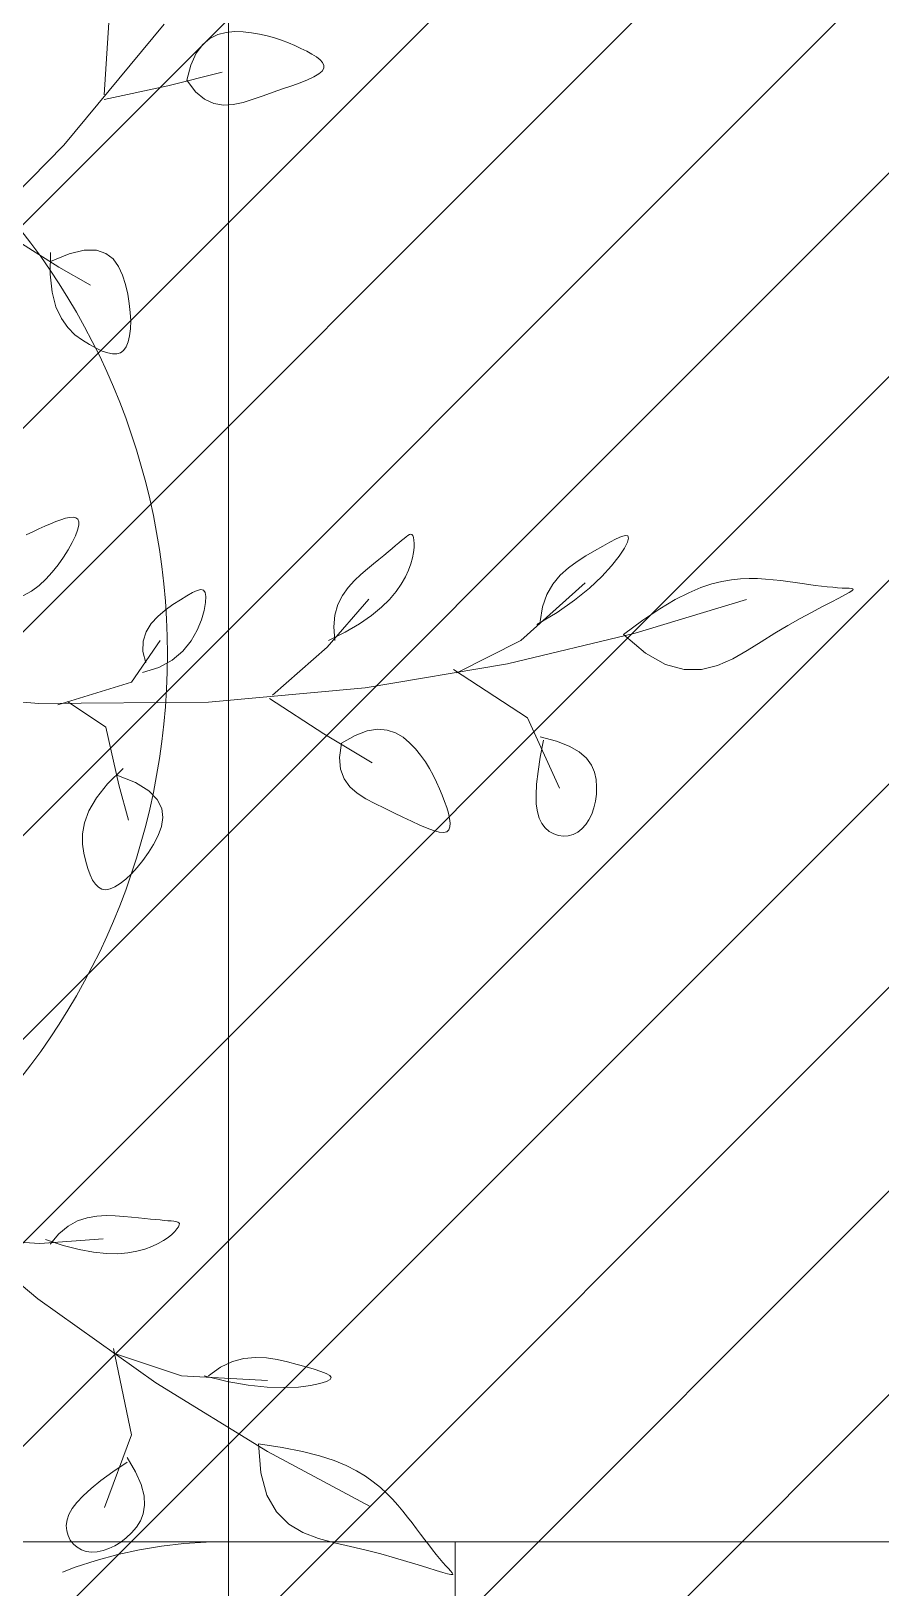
# Model space of a CAD drawing. Header units: centimetres. Extents: x -26724 to 60145, y -23645 to 6771.
# Drawn here: x -14882.3 to -14844.8, y 1641.9 to 1710.5 of the extents above; entities that cross this region are included whole.
import ezdxf

# ---------------------------------------------------------------- set-up
doc = ezdxf.new("R2010")
doc.units = ezdxf.units.CM
for name, pattern in [('AUSGEZOGEN', [0]), ('DALEKOVOD_VN', [5, 2.5, -2.5]), ('PUNKT2_S9', [0.35, 0.15, -0.1, 0, -0.1])]:
    doc.linetypes.add(name, pattern=pattern)
doc.layers.add('3.IZGLED 2', color=7, linetype='Continuous', lineweight=9, true_color=0x4a4a4a)
doc.layers.add('4.KOTE', color=88, linetype='Continuous', lineweight=15)
doc.layers.add('Moebel', color=252, linetype='PUNKT2_S9', lineweight=13)

# ---------------------------------------------------------------- blocks, each defined once
blk = doc.blocks.new('ggggt')
at = {"layer": 'Moebel', "color": 91, "linetype": 'AUSGEZOGEN', "lineweight": 18, "transparency": 33554687}
for p, q in [((1593.455, 2012.56, 13.5), (1597.891, 2017.891, 13.5)), ((1595.243, 2014.777, 13.5), (1595.443, 2017.975, 13.5)), ((1599.3, 2016.613, 13.5), (1599.585, 2016.998, 13.5)), ((1599.585, 2016.998, 13.5), (1599.906, 2017.268, 13.5)), ((1599.906, 2017.268, 13.5), (1600.254, 2017.441, 13.5)), ((1600.254, 2017.441, 13.5), (1600.62, 2017.535, 13.5)), ((1600.62, 2017.535, 13.5), (1600.995, 2017.569, 13.5)), ((1600.995, 2017.569, 13.5), (1601.368, 2017.559, 13.5)), ((1601.368, 2017.559, 13.5), (1601.731, 2017.522, 13.5)), ((1601.731, 2017.522, 13.5), (1602.084, 2017.463, 13.5)), ((1602.084, 2017.463, 13.5), (1602.424, 2017.386, 13.5)), ((1602.424, 2017.386, 13.5), (1602.751, 2017.293, 13.5)), ((1602.751, 2017.293, 13.5), (1603.065, 2017.187, 13.5)), ((1603.065, 2017.187, 13.5), (1603.365, 2017.072, 13.5)), ((1603.365, 2017.072, 13.5), (1603.65, 2016.951, 13.5)), ((1603.65, 2016.951, 13.5), (1603.921, 2016.826, 13.5)), ((1599.063, 2016.095, 13.5), (1599.3, 2016.613, 13.5)), ((1603.921, 2016.826, 13.5), (1604.175, 2016.701, 13.5)), ((1604.175, 2016.701, 13.5), (1604.405, 2016.576, 13.5)), ((1604.405, 2016.576, 13.5), (1604.604, 2016.451, 13.5)), ((1604.604, 2016.451, 13.5), (1604.764, 2016.327, 13.5)), ((1604.764, 2016.327, 13.5), (1604.877, 2016.202, 13.5)), ((1598.046, 2015.177, 13.5), (1600.449, 2015.776, 13.5)), ((1598.881, 2015.427, 13.5), (1599.063, 2016.095, 13.5)), ((1604.705, 2015.702, 13.5), (1604.486, 2015.576, 13.5)), ((1604.855, 2015.827, 13.5), (1604.705, 2015.702, 13.5)), ((1604.93, 2015.952, 13.5), (1604.855, 2015.827, 13.5)), ((1604.877, 2016.202, 13.5), (1604.935, 2016.077, 13.5)), ((1604.935, 2016.077, 13.5), (1604.93, 2015.952, 13.5)), ((1595.243, 2014.577, 13.5), (1598.046, 2015.177, 13.5)), ((1599.266, 2014.921, 13.5), (1598.881, 2015.427, 13.5)), ((1598.881, 2015.427, 13.5), (1598.881, 2015.427, 13.5)), ((1599.666, 2014.587, 13.5), (1599.266, 2014.921, 13.5)), ((1602.687, 2014.896, 13.5), (1602.252, 2014.744, 13.5)), ((1603.11, 2015.042, 13.5), (1602.687, 2014.896, 13.5)), ((1603.51, 2015.182, 13.5), (1603.11, 2015.042, 13.5)), ((1603.879, 2015.317, 13.5), (1603.51, 2015.182, 13.5)), ((1604.208, 2015.448, 13.5), (1603.879, 2015.317, 13.5)), ((1604.486, 2015.576, 13.5), (1604.208, 2015.448, 13.5)), ((1600.08, 2014.398, 13.5), (1599.666, 2014.587, 13.5)), ((1600.504, 2014.33, 13.5), (1600.08, 2014.398, 13.5)), ((1600.936, 2014.355, 13.5), (1600.504, 2014.33, 13.5)), ((1601.374, 2014.45, 13.5), (1600.936, 2014.355, 13.5)), ((1601.813, 2014.588, 13.5), (1601.374, 2014.45, 13.5)), ((1602.252, 2014.744, 13.5), (1601.813, 2014.588, 13.5)), ((1588.216, 2007.229, 13.5), (1593.455, 2012.56, 13.5)), ((1591.038, 2008.58, 13.5), (1593.24, 2007.18, 13.5)), ((1592.874, 2007.831, 13.5), (1592.857, 2006.872, 13.5)), ((1593.694, 2007.777, 13.5), (1592.874, 2007.431, 13.5)), ((1594.362, 2007.935, 13.5), (1593.694, 2007.777, 13.5)), ((1594.896, 2007.931, 13.5), (1594.362, 2007.935, 13.5)), ((1595.315, 2007.791, 13.5), (1594.896, 2007.931, 13.5)), ((1595.634, 2007.543, 13.5), (1595.315, 2007.791, 13.5)), ((1595.873, 2007.213, 13.5), (1595.634, 2007.543, 13.5)), ((1592.857, 2006.872, 13.5), (1592.943, 2006.08, 13.5)), ((1593.24, 2007.18, 13.5), (1594.642, 2006.381, 13.5)), ((1596.048, 2006.828, 13.5), (1595.873, 2007.213, 13.5)), ((1596.178, 2006.415, 13.5), (1596.048, 2006.828, 13.5)), ((1592.943, 2006.08, 13.5), (1593.114, 2005.438, 13.5)), ((1596.277, 2005.997, 13.5), (1596.178, 2006.415, 13.5)), ((1596.348, 2005.585, 13.5), (1596.277, 2005.997, 13.5)), ((1593.114, 2005.438, 13.5), (1593.352, 2004.924, 13.5)), ((1596.391, 2005.186, 13.5), (1596.348, 2005.585, 13.5)), ((1593.352, 2004.924, 13.5), (1593.637, 2004.519, 13.5)), ((1596.408, 2004.809, 13.5), (1596.391, 2005.186, 13.5)), ((1596.397, 2004.461, 13.5), (1596.408, 2004.809, 13.5)), ((1593.637, 2004.519, 13.5), (1593.951, 2004.204, 13.5)), ((1593.951, 2004.204, 13.5), (1594.276, 2003.96, 13.5)), ((1594.276, 2003.96, 13.5), (1594.593, 2003.766, 13.5)), ((1596.299, 2003.882, 13.5), (1596.361, 2004.149, 13.5)), ((1596.361, 2004.149, 13.5), (1596.397, 2004.461, 13.5)), ((1594.593, 2003.766, 13.5), (1594.886, 2003.607, 13.5)), ((1594.886, 2003.607, 13.5), (1595.153, 2003.483, 13.5)), ((1595.153, 2003.483, 13.5), (1595.394, 2003.397, 13.5)), ((1595.394, 2003.397, 13.5), (1595.609, 2003.354, 13.5)), ((1595.609, 2003.354, 13.5), (1595.798, 2003.355, 13.5)), ((1595.798, 2003.355, 13.5), (1595.961, 2003.405, 13.5)), ((1595.961, 2003.405, 13.5), (1596.099, 2003.508, 13.5)), ((1596.099, 2003.508, 13.5), (1596.211, 2003.666, 13.5)), ((1596.211, 2003.666, 13.5), (1596.299, 2003.882, 13.5)), ((1592.357, 1995.643, 13.5), (1592.618, 1995.761, 13.5)), ((1592.618, 1995.761, 13.5), (1592.867, 1995.868, 13.5)), ((1592.867, 1995.868, 13.5), (1593.103, 1995.963, 13.5)), ((1593.103, 1995.963, 13.5), (1593.325, 1996.044, 13.5)), ((1593.325, 1996.044, 13.5), (1593.53, 1996.106, 13.5)), ((1593.53, 1996.106, 13.5), (1593.712, 1996.144, 13.5)), ((1593.712, 1996.144, 13.5), (1593.866, 1996.154, 13.5)), ((1593.866, 1996.154, 13.5), (1593.989, 1996.129, 13.5)), ((1593.989, 1996.129, 13.5), (1594.075, 1996.065, 13.5)), ((1594.117, 1995.797, 13.5), (1594.066, 1995.586, 13.5)), ((1594.075, 1996.065, 13.5), (1594.119, 1995.956, 13.5)), ((1594.119, 1995.956, 13.5), (1594.117, 1995.797, 13.5)), ((1591.803, 1995.376, 13.5), (1592.085, 1995.514, 13.5)), ((1592.085, 1995.514, 13.5), (1592.357, 1995.643, 13.5)), ((1593.83, 1995.038, 13.5), (1593.654, 1994.723, 13.5)), ((1593.969, 1995.329, 13.5), (1593.83, 1995.038, 13.5)), ((1594.066, 1995.586, 13.5), (1593.969, 1995.329, 13.5)), ((1608.097, 1994.906, 13.5), (1608.237, 1995.022, 13.5)), ((1608.237, 1995.022, 13.5), (1608.36, 1995.125, 13.5)), ((1608.36, 1995.125, 13.5), (1608.467, 1995.216, 13.5)), ((1608.467, 1995.216, 13.5), (1608.56, 1995.292, 13.5)), ((1608.56, 1995.292, 13.5), (1608.64, 1995.352, 13.5)), ((1608.64, 1995.352, 13.5), (1608.707, 1995.39, 13.5)), ((1608.707, 1995.39, 13.5), (1608.764, 1995.403, 13.5)), ((1608.764, 1995.403, 13.5), (1608.81, 1995.389, 13.5)), ((1608.81, 1995.389, 13.5), (1608.848, 1995.345, 13.5)), ((1608.848, 1995.345, 13.5), (1608.878, 1995.266, 13.5)), ((1608.878, 1995.266, 13.5), (1608.901, 1995.15, 13.5)), ((1608.901, 1995.15, 13.5), (1608.913, 1995, 13.5)), ((1608.913, 1995, 13.5), (1608.91, 1994.817, 13.5)), ((1617.229, 1994.873, 13.5), (1617.551, 1995.053, 13.5)), ((1617.551, 1995.053, 13.5), (1617.831, 1995.199, 13.5)), ((1617.831, 1995.199, 13.5), (1618.061, 1995.301, 13.5)), ((1618.061, 1995.301, 13.5), (1618.233, 1995.348, 13.5)), ((1618.322, 1995.057, 13.5), (1618.184, 1994.786, 13.5)), ((1618.233, 1995.348, 13.5), (1618.339, 1995.33, 13.5)), ((1618.371, 1995.236, 13.5), (1618.322, 1995.057, 13.5)), ((1618.339, 1995.33, 13.5), (1618.371, 1995.236, 13.5)), ((1593.445, 1994.394, 13.5), (1593.208, 1994.062, 13.5)), ((1593.654, 1994.723, 13.5), (1593.445, 1994.394, 13.5)), ((1607.352, 1994.293, 13.5), (1607.569, 1994.472, 13.5)), ((1607.569, 1994.472, 13.5), (1607.765, 1994.633, 13.5)), ((1607.765, 1994.633, 13.5), (1607.94, 1994.777, 13.5)), ((1607.94, 1994.777, 13.5), (1608.097, 1994.906, 13.5)), ((1608.842, 1994.367, 13.5), (1608.77, 1994.105, 13.5)), ((1608.888, 1994.605, 13.5), (1608.842, 1994.367, 13.5)), ((1608.91, 1994.817, 13.5), (1608.888, 1994.605, 13.5)), ((1616.099, 1994.204, 13.5), (1616.49, 1994.449, 13.5)), ((1616.49, 1994.449, 13.5), (1616.872, 1994.669, 13.5)), ((1616.872, 1994.669, 13.5), (1617.229, 1994.873, 13.5)), ((1617.952, 1994.434, 13.5), (1617.621, 1994.014, 13.5)), ((1618.184, 1994.786, 13.5), (1617.952, 1994.434, 13.5)), ((1592.948, 1993.737, 13.5), (1592.669, 1993.429, 13.5)), ((1593.208, 1994.062, 13.5), (1592.948, 1993.737, 13.5)), ((1606.279, 1993.363, 13.5), (1606.568, 1993.634, 13.5)), ((1606.568, 1993.634, 13.5), (1606.852, 1993.876, 13.5)), ((1606.852, 1993.876, 13.5), (1607.113, 1994.095, 13.5)), ((1607.113, 1994.095, 13.5), (1607.352, 1994.293, 13.5)), ((1608.666, 1993.822, 13.5), (1608.526, 1993.521, 13.5)), ((1608.77, 1994.105, 13.5), (1608.666, 1993.822, 13.5)), ((1615.352, 1993.592, 13.5), (1615.714, 1993.922, 13.5)), ((1615.714, 1993.922, 13.5), (1616.099, 1994.204, 13.5)), ((1617.621, 1994.014, 13.5), (1617.187, 1993.542, 13.5)), ((1592.371, 1993.147, 13.5), (1592.039, 1992.9, 13.5)), ((1592.669, 1993.429, 13.5), (1592.371, 1993.147, 13.5)), ((1599.134, 1992.832, 13.5), (1599.338, 1992.923, 13.5)), ((1599.338, 1992.923, 13.5), (1599.499, 1992.96, 13.5)), ((1599.499, 1992.96, 13.5), (1599.616, 1992.934, 13.5)), ((1599.616, 1992.934, 13.5), (1599.691, 1992.836, 13.5)), ((1605.753, 1992.704, 13.5), (1606.001, 1993.055, 13.5)), ((1606.001, 1993.055, 13.5), (1606.279, 1993.363, 13.5)), ((1608.346, 1993.204, 13.5), (1608.115, 1992.874, 13.5)), ((1608.526, 1993.521, 13.5), (1608.346, 1993.204, 13.5)), ((1613.621, 1990.711, 13.5), (1616.449, 1993.255, 13.5)), ((1614.765, 1992.741, 13.5), (1615.03, 1993.202, 13.5)), ((1615.03, 1993.202, 13.5), (1615.352, 1993.592, 13.5)), ((1616.645, 1993.031, 13.5), (1615.991, 1992.498, 13.5)), ((1617.187, 1993.542, 13.5), (1616.645, 1993.031, 13.5)), ((1621.024, 1992.827, 13.5), (1621.56, 1993.054, 13.5)), ((1621.56, 1993.054, 13.5), (1622.046, 1993.215, 13.5)), ((1622.046, 1993.215, 13.5), (1622.492, 1993.323, 13.5)), ((1622.492, 1993.323, 13.5), (1622.909, 1993.391, 13.5)), ((1622.909, 1993.391, 13.5), (1623.307, 1993.431, 13.5)), ((1623.307, 1993.431, 13.5), (1623.689, 1993.448, 13.5)), ((1623.689, 1993.448, 13.5), (1624.056, 1993.446, 13.5)), ((1624.056, 1993.446, 13.5), (1624.41, 1993.428, 13.5)), ((1624.41, 1993.428, 13.5), (1624.751, 1993.398, 13.5)), ((1624.751, 1993.398, 13.5), (1625.081, 1993.359, 13.5)), ((1625.081, 1993.359, 13.5), (1625.402, 1993.316, 13.5)), ((1625.402, 1993.316, 13.5), (1625.715, 1993.271, 13.5)), ((1625.715, 1993.271, 13.5), (1626.021, 1993.227, 13.5)), ((1626.021, 1993.227, 13.5), (1626.318, 1993.187, 13.5)), ((1626.318, 1993.187, 13.5), (1626.604, 1993.15, 13.5)), ((1626.604, 1993.15, 13.5), (1626.877, 1993.116, 13.5)), ((1626.877, 1993.116, 13.5), (1627.134, 1993.087, 13.5)), ((1627.134, 1993.087, 13.5), (1627.374, 1993.064, 13.5)), ((1627.374, 1993.064, 13.5), (1627.593, 1993.045, 13.5)), ((1627.593, 1993.045, 13.5), (1627.791, 1993.033, 13.5)), ((1627.791, 1993.033, 13.5), (1627.963, 1993.026, 13.5)), ((1627.963, 1993.026, 13.5), (1628.104, 1993.021, 13.5)), ((1628.104, 1993.021, 13.5), (1628.207, 1993.012, 13.5)), ((1628.207, 1993.012, 13.5), (1628.265, 1992.994, 13.5)), ((1628.271, 1992.962, 13.5), (1628.218, 1992.91, 13.5)), ((1628.265, 1992.994, 13.5), (1628.271, 1992.962, 13.5)), ((1592.039, 1992.9, 13.5), (1591.65, 1992.691, 13.5)), ((1597.933, 1992.062, 13.5), (1598.274, 1992.306, 13.5)), ((1598.274, 1992.306, 13.5), (1598.6, 1992.516, 13.5)), ((1598.6, 1992.516, 13.5), (1598.888, 1992.693, 13.5)), ((1598.888, 1992.693, 13.5), (1599.134, 1992.832, 13.5)), ((1599.708, 1992.397, 13.5), (1599.649, 1992.045, 13.5)), ((1599.691, 1992.836, 13.5), (1599.721, 1992.66, 13.5)), ((1599.721, 1992.66, 13.5), (1599.708, 1992.397, 13.5)), ((1605.073, 1990.424, 13.5), (1606.911, 1992.544, 13.5)), ((1605.418, 1991.842, 13.5), (1605.553, 1992.302, 13.5)), ((1605.553, 1992.302, 13.5), (1605.753, 1992.704, 13.5)), ((1607.826, 1992.532, 13.5), (1607.466, 1992.181, 13.5)), ((1608.115, 1992.874, 13.5), (1607.826, 1992.532, 13.5)), ((1614.572, 1992.197, 13.5), (1614.765, 1992.741, 13.5)), ((1615.991, 1992.498, 13.5), (1615.221, 1991.955, 13.5)), ((1618.661, 1991.039, 13.5), (1623.577, 1992.526, 13.5)), ((1619.754, 1992.12, 13.5), (1620.425, 1992.52, 13.5)), ((1620.425, 1992.52, 13.5), (1621.024, 1992.827, 13.5)), ((1627.301, 1992.409, 13.5), (1626.898, 1992.2, 13.5)), ((1627.641, 1992.585, 13.5), (1627.301, 1992.409, 13.5)), ((1627.909, 1992.726, 13.5), (1627.641, 1992.585, 13.5)), ((1628.1, 1992.833, 13.5), (1627.909, 1992.726, 13.5)), ((1628.218, 1992.91, 13.5), (1628.1, 1992.833, 13.5)), ((1597.313, 1991.462, 13.5), (1597.604, 1991.781, 13.5)), ((1597.604, 1991.781, 13.5), (1597.933, 1992.062, 13.5)), ((1599.533, 1991.626, 13.5), (1599.347, 1991.169, 13.5)), ((1599.649, 1992.045, 13.5), (1599.533, 1991.626, 13.5)), ((1605.366, 1991.316, 13.5), (1605.418, 1991.842, 13.5)), ((1607.027, 1991.822, 13.5), (1606.498, 1991.457, 13.5)), ((1607.466, 1992.181, 13.5), (1607.027, 1991.822, 13.5)), ((1615.221, 1991.955, 13.5), (1614.328, 1991.418, 13.5)), ((1614.47, 1991.559, 13.5), (1614.572, 1992.197, 13.5)), ((1618.148, 1990.99, 13.5), (1618.999, 1991.615, 13.5)), ((1618.999, 1991.615, 13.5), (1619.754, 1992.12, 13.5)), ((1625.935, 1991.681, 13.5), (1625.392, 1991.374, 13.5)), ((1626.44, 1991.957, 13.5), (1625.935, 1991.681, 13.5)), ((1626.898, 1992.2, 13.5), (1626.44, 1991.957, 13.5)), ((1596.954, 1990.693, 13.5), (1597.087, 1991.1, 13.5)), ((1597.087, 1991.1, 13.5), (1597.313, 1991.462, 13.5)), ((1599.347, 1991.169, 13.5), (1599.079, 1990.703, 13.5)), ((1605.87, 1991.088, 13.5), (1605.133, 1990.718, 13.5)), ((1605.416, 1990.718, 13.5), (1605.366, 1991.316, 13.5)), ((1606.498, 1991.457, 13.5), (1605.87, 1991.088, 13.5)), ((1613.035, 1989.694, 13.5), (1618.661, 1991.039, 13.5)), ((1619.116, 1990.162, 13.5), (1618.148, 1990.99, 13.5)), ((1618.148, 1990.99, 13.5), (1618.148, 1990.99, 13.5)), ((1624.817, 1991.035, 13.5), (1624.22, 1990.666, 13.5)), ((1625.392, 1991.374, 13.5), (1624.817, 1991.035, 13.5)), ((1596.445, 1988.875, 13.5), (1597.716, 1990.713, 13.5)), ((1596.939, 1990.239, 13.5), (1596.954, 1990.693, 13.5)), ((1597.07, 1989.735, 13.5), (1596.939, 1990.239, 13.5)), ((1598.716, 1990.255, 13.5), (1598.245, 1989.855, 13.5)), ((1599.079, 1990.703, 13.5), (1598.716, 1990.255, 13.5)), ((1602.67, 1988.304, 13.5), (1605.073, 1990.424, 13.5)), ((1610.793, 1989.298, 13.5), (1613.621, 1990.711, 13.5)), ((1623.606, 1990.276, 13.5), (1622.969, 1989.906, 13.5)), ((1624.22, 1990.666, 13.5), (1623.606, 1990.276, 13.5)), ((1597.653, 1989.53, 13.5), (1596.929, 1989.31, 13.5)), ((1598.245, 1989.855, 13.5), (1597.653, 1989.53, 13.5)), ((1606.745, 1988.633, 13.5), (1613.035, 1989.694, 13.5)), ((1620.005, 1989.66, 13.5), (1619.116, 1990.162, 13.5)), ((1620.826, 1989.435, 13.5), (1620.005, 1989.66, 13.5)), ((1622.299, 1989.609, 13.5), (1621.588, 1989.435, 13.5)), ((1622.969, 1989.906, 13.5), (1622.299, 1989.609, 13.5)), ((1593.192, 1987.887, 13.5), (1596.445, 1988.875, 13.5)), ((1610.652, 1989.44, 13.5), (1613.907, 1987.315, 13.5)), ((1621.588, 1989.435, 13.5), (1620.826, 1989.435, 13.5)), ((1584.368, 1988.582, 13.5), (1592.364, 1987.935, 13.5)), ((1599.839, 1988, 13.5), (1606.745, 1988.633, 13.5)), ((1602.529, 1988.162, 13.5), (1604.935, 1986.604, 13.5)), ((1592.364, 1987.935, 13.5), (1599.839, 1988, 13.5)), ((1593.616, 1988.028, 13.5), (1595.315, 1986.895, 13.5)), ((1595.315, 1986.895, 13.5), (1595.883, 1984.348, 13.5)), ((1606.838, 1986.733, 13.5), (1607.311, 1986.804, 13.5)), ((1607.311, 1986.804, 13.5), (1607.729, 1986.768, 13.5)), ((1607.729, 1986.768, 13.5), (1608.097, 1986.644, 13.5)), ((1613.907, 1987.315, 13.5), (1615.325, 1984.201, 13.5)), ((1604.935, 1986.604, 13.5), (1607.058, 1985.329, 13.5)), ((1605.617, 1985.561, 13.5), (1605.703, 1986.19, 13.5)), ((1605.703, 1986.19, 13.5), (1606.304, 1986.535, 13.5)), ((1605.703, 1986.19, 13.5), (1605.703, 1986.19, 13.5)), ((1606.304, 1986.535, 13.5), (1606.838, 1986.733, 13.5)), ((1608.097, 1986.644, 13.5), (1608.423, 1986.452, 13.5)), ((1608.423, 1986.452, 13.5), (1608.712, 1986.211, 13.5)), ((1608.712, 1986.211, 13.5), (1608.969, 1985.94, 13.5)), ((1614.474, 1986.466, 13.5), (1615.19, 1986.284, 13.5)), ((1614.477, 1985.58, 13.5), (1614.616, 1986.324, 13.5)), ((1615.19, 1986.284, 13.5), (1615.757, 1986.062, 13.5)), ((1615.757, 1986.062, 13.5), (1616.191, 1985.807, 13.5)), ((1605.664, 1985.041, 13.5), (1605.617, 1985.561, 13.5)), ((1608.969, 1985.94, 13.5), (1609.2, 1985.657, 13.5)), ((1609.2, 1985.657, 13.5), (1609.407, 1985.366, 13.5)), ((1614.377, 1984.934, 13.5), (1614.477, 1985.58, 13.5)), ((1616.191, 1985.807, 13.5), (1616.51, 1985.525, 13.5)), ((1616.51, 1985.525, 13.5), (1616.73, 1985.223, 13.5)), ((1596.083, 1985.067, 13.5), (1595.393, 1984.401, 13.5)), ((1596.625, 1984.45, 13.5), (1595.801, 1984.784, 13.5)), ((1605.823, 1984.615, 13.5), (1605.664, 1985.041, 13.5)), ((1609.407, 1985.366, 13.5), (1609.593, 1985.071, 13.5)), ((1609.593, 1985.071, 13.5), (1609.758, 1984.774, 13.5)), ((1609.758, 1984.774, 13.5), (1609.905, 1984.477, 13.5)), ((1614.315, 1984.377, 13.5), (1614.377, 1984.934, 13.5)), ((1616.73, 1985.223, 13.5), (1616.868, 1984.907, 13.5)), ((1616.868, 1984.907, 13.5), (1616.94, 1984.583, 13.5)), ((1595.393, 1984.401, 13.5), (1594.895, 1983.78, 13.5)), ((1595.883, 1984.348, 13.5), (1596.308, 1982.791, 13.5)), ((1597.209, 1984.089, 13.5), (1596.625, 1984.45, 13.5)), ((1597.584, 1983.708, 13.5), (1597.209, 1984.089, 13.5)), ((1606.074, 1984.267, 13.5), (1605.823, 1984.615, 13.5)), ((1606.398, 1983.98, 13.5), (1606.074, 1984.267, 13.5)), ((1609.905, 1984.477, 13.5), (1610.036, 1984.183, 13.5)), ((1610.036, 1984.183, 13.5), (1610.152, 1983.896, 13.5)), ((1614.29, 1983.902, 13.5), (1614.315, 1984.377, 13.5)), ((1616.94, 1984.583, 13.5), (1616.963, 1984.259, 13.5)), ((1616.963, 1984.259, 13.5), (1616.952, 1983.94, 13.5)), ((1594.895, 1983.78, 13.5), (1594.561, 1983.205, 13.5)), ((1597.781, 1983.313, 13.5), (1597.584, 1983.708, 13.5)), ((1597.832, 1982.912, 13.5), (1597.781, 1983.313, 13.5)), ((1606.774, 1983.737, 13.5), (1606.398, 1983.98, 13.5)), ((1607.183, 1983.524, 13.5), (1606.774, 1983.737, 13.5)), ((1607.603, 1983.324, 13.5), (1607.183, 1983.524, 13.5)), ((1608.019, 1983.124, 13.5), (1607.603, 1983.324, 13.5)), ((1610.152, 1983.896, 13.5), (1610.256, 1983.616, 13.5)), ((1610.256, 1983.616, 13.5), (1610.347, 1983.349, 13.5)), ((1610.347, 1983.349, 13.5), (1610.421, 1983.097, 13.5)), ((1614.302, 1983.499, 13.5), (1614.29, 1983.902, 13.5)), ((1614.35, 1983.161, 13.5), (1614.302, 1983.499, 13.5)), ((1616.841, 1983.338, 13.5), (1616.745, 1983.064, 13.5)), ((1616.911, 1983.631, 13.5), (1616.841, 1983.338, 13.5)), ((1616.952, 1983.94, 13.5), (1616.911, 1983.631, 13.5)), ((1594.366, 1982.674, 13.5), (1594.281, 1982.186, 13.5)), ((1594.561, 1983.205, 13.5), (1594.366, 1982.674, 13.5)), ((1597.767, 1982.509, 13.5), (1597.832, 1982.912, 13.5)), ((1608.42, 1982.928, 13.5), (1608.019, 1983.124, 13.5)), ((1608.802, 1982.744, 13.5), (1608.42, 1982.928, 13.5)), ((1609.159, 1982.578, 13.5), (1608.802, 1982.744, 13.5)), ((1610.421, 1983.097, 13.5), (1610.474, 1982.868, 13.5)), ((1610.474, 1982.868, 13.5), (1610.498, 1982.667, 13.5)), ((1610.498, 1982.667, 13.5), (1610.49, 1982.499, 13.5)), ((1614.432, 1982.879, 13.5), (1614.35, 1983.161, 13.5)), ((1614.548, 1982.646, 13.5), (1614.432, 1982.879, 13.5)), ((1614.696, 1982.454, 13.5), (1614.548, 1982.646, 13.5)), ((1616.624, 1982.815, 13.5), (1616.479, 1982.597, 13.5)), ((1616.745, 1983.064, 13.5), (1616.624, 1982.815, 13.5)), ((1594.281, 1982.186, 13.5), (1594.281, 1981.741, 13.5)), ((1597.418, 1981.729, 13.5), (1597.619, 1982.113, 13.5)), ((1597.619, 1982.113, 13.5), (1597.767, 1982.509, 13.5)), ((1609.484, 1982.439, 13.5), (1609.159, 1982.578, 13.5)), ((1609.771, 1982.332, 13.5), (1609.484, 1982.439, 13.5)), ((1610.015, 1982.267, 13.5), (1609.771, 1982.332, 13.5)), ((1610.21, 1982.249, 13.5), (1610.015, 1982.267, 13.5)), ((1610.351, 1982.284, 13.5), (1610.21, 1982.249, 13.5)), ((1610.443, 1982.369, 13.5), (1610.351, 1982.284, 13.5)), ((1610.49, 1982.499, 13.5), (1610.443, 1982.369, 13.5)), ((1614.871, 1982.302, 13.5), (1614.696, 1982.454, 13.5)), ((1615.067, 1982.19, 13.5), (1614.871, 1982.302, 13.5)), ((1615.276, 1982.121, 13.5), (1615.067, 1982.19, 13.5)), ((1615.494, 1982.093, 13.5), (1615.276, 1982.121, 13.5)), ((1615.712, 1982.108, 13.5), (1615.494, 1982.093, 13.5)), ((1615.926, 1982.166, 13.5), (1615.712, 1982.108, 13.5)), ((1616.128, 1982.267, 13.5), (1615.926, 1982.166, 13.5)), ((1616.313, 1982.412, 13.5), (1616.128, 1982.267, 13.5)), ((1616.479, 1982.597, 13.5), (1616.313, 1982.412, 13.5)), ((1594.281, 1981.741, 13.5), (1594.338, 1981.338, 13.5)), ((1594.338, 1981.338, 13.5), (1594.425, 1980.977, 13.5)), ((1596.951, 1981.022, 13.5), (1597.193, 1981.364, 13.5)), ((1597.193, 1981.364, 13.5), (1597.418, 1981.729, 13.5)), ((1594.425, 1980.977, 13.5), (1594.52, 1980.658, 13.5)), ((1594.52, 1980.658, 13.5), (1594.621, 1980.381, 13.5)), ((1596.445, 1980.432, 13.5), (1596.7, 1980.71, 13.5)), ((1596.7, 1980.71, 13.5), (1596.951, 1981.022, 13.5)), ((1594.621, 1980.381, 13.5), (1594.731, 1980.15, 13.5)), ((1594.731, 1980.15, 13.5), (1594.851, 1979.967, 13.5)), ((1594.851, 1979.967, 13.5), (1594.986, 1979.835, 13.5)), ((1595.713, 1979.853, 13.5), (1595.946, 1979.998, 13.5)), ((1595.946, 1979.998, 13.5), (1596.192, 1980.193, 13.5)), ((1596.192, 1980.193, 13.5), (1596.445, 1980.432, 13.5)), ((1594.986, 1979.835, 13.5), (1595.137, 1979.755, 13.5)), ((1595.137, 1979.755, 13.5), (1595.307, 1979.73, 13.5)), ((1595.307, 1979.73, 13.5), (1595.498, 1979.762, 13.5)), ((1595.498, 1979.762, 13.5), (1595.713, 1979.853, 13.5)), ((1586.986, 1966.12, 13.5), (1592.317, 1961.684, 13.5)), ((1593.239, 1964.556, 13.5), (1593.647, 1964.891, 13.5)), ((1593.647, 1964.891, 13.5), (1594.068, 1965.121, 13.5)), ((1594.068, 1965.121, 13.5), (1594.494, 1965.264, 13.5)), ((1594.494, 1965.264, 13.5), (1594.918, 1965.337, 13.5)), ((1594.918, 1965.337, 13.5), (1595.332, 1965.358, 13.5)), ((1595.332, 1965.358, 13.5), (1595.729, 1965.345, 13.5)), ((1595.729, 1965.345, 13.5), (1596.1, 1965.316, 13.5)), ((1596.1, 1965.316, 13.5), (1596.44, 1965.286, 13.5)), ((1596.44, 1965.286, 13.5), (1596.749, 1965.257, 13.5)), ((1596.749, 1965.257, 13.5), (1597.028, 1965.23, 13.5)), ((1597.028, 1965.23, 13.5), (1597.28, 1965.205, 13.5)), ((1597.28, 1965.205, 13.5), (1597.507, 1965.183, 13.5)), ((1597.507, 1965.183, 13.5), (1597.709, 1965.163, 13.5)), ((1597.709, 1965.163, 13.5), (1597.889, 1965.146, 13.5)), ((1597.889, 1965.146, 13.5), (1598.049, 1965.132, 13.5)), ((1598.049, 1965.132, 13.5), (1598.189, 1965.121, 13.5)), ((1598.189, 1965.121, 13.5), (1598.309, 1965.109, 13.5)), ((1598.309, 1965.109, 13.5), (1598.407, 1965.095, 13.5)), ((1598.407, 1965.095, 13.5), (1598.482, 1965.074, 13.5)), ((1598.515, 1964.865, 13.5), (1598.45, 1964.768, 13.5)), ((1598.482, 1965.074, 13.5), (1598.532, 1965.044, 13.5)), ((1598.55, 1964.943, 13.5), (1598.515, 1964.865, 13.5)), ((1598.532, 1965.044, 13.5), (1598.555, 1965.001, 13.5)), ((1598.555, 1965.001, 13.5), (1598.55, 1964.943, 13.5)), ((1589.203, 1964.332, 13.5), (1592.401, 1964.132, 13.5)), ((1592.401, 1964.132, 13.5), (1595.2, 1964.332, 13.5)), ((1593.435, 1964.039, 13.5), (1592.651, 1964.298, 13.5)), ((1592.851, 1964.098, 13.5), (1593.239, 1964.556, 13.5)), ((1597.618, 1964.122, 13.5), (1597.344, 1963.995, 13.5)), ((1597.855, 1964.255, 13.5), (1597.618, 1964.122, 13.5)), ((1598.055, 1964.392, 13.5), (1597.855, 1964.255, 13.5)), ((1598.22, 1964.526, 13.5), (1598.055, 1964.392, 13.5)), ((1598.352, 1964.653, 13.5), (1598.22, 1964.526, 13.5)), ((1598.45, 1964.768, 13.5), (1598.352, 1964.653, 13.5)), ((1594.14, 1963.855, 13.5), (1593.435, 1964.039, 13.5)), ((1594.771, 1963.739, 13.5), (1594.14, 1963.855, 13.5)), ((1595.336, 1963.683, 13.5), (1594.771, 1963.739, 13.5)), ((1595.838, 1963.677, 13.5), (1595.336, 1963.683, 13.5)), ((1596.285, 1963.714, 13.5), (1595.838, 1963.677, 13.5)), ((1596.681, 1963.784, 13.5), (1596.285, 1963.714, 13.5)), ((1597.033, 1963.881, 13.5), (1596.681, 1963.784, 13.5)), ((1597.344, 1963.995, 13.5), (1597.033, 1963.881, 13.5)), ((1592.317, 1961.684, 13.5), (1597.514, 1957.986, 13.5)), ((1595.65, 1959.492, 13.5), (1596.45, 1955.687, 13.5)), ((1595.65, 1959.292, 13.5), (1598.649, 1958.291, 13.5)), ((1599.848, 1958.291, 13.5), (1600.372, 1958.669, 13.5)), ((1600.372, 1958.669, 13.5), (1600.893, 1958.918, 13.5)), ((1600.893, 1958.918, 13.5), (1601.406, 1959.056, 13.5)), ((1601.406, 1959.056, 13.5), (1601.91, 1959.104, 13.5)), ((1601.91, 1959.104, 13.5), (1602.399, 1959.082, 13.5)), ((1602.399, 1959.082, 13.5), (1602.87, 1959.009, 13.5)), ((1602.87, 1959.009, 13.5), (1603.32, 1958.905, 13.5)), ((1603.32, 1958.905, 13.5), (1603.746, 1958.791, 13.5)), ((1603.746, 1958.791, 13.5), (1604.142, 1958.683, 13.5)), ((1604.142, 1958.683, 13.5), (1604.497, 1958.582, 13.5)), ((1597.514, 1957.986, 13.5), (1602.444, 1954.959, 13.5)), ((1598.649, 1958.291, 13.5), (1602.447, 1958.09, 13.5)), ((1600.659, 1958.04, 13.5), (1599.648, 1958.291, 13.5)), ((1601.588, 1957.878, 13.5), (1600.659, 1958.04, 13.5)), ((1604.756, 1957.946, 13.5), (1604.343, 1957.861, 13.5)), ((1604.497, 1958.582, 13.5), (1604.799, 1958.488, 13.5)), ((1605.046, 1958.04, 13.5), (1604.756, 1957.946, 13.5)), ((1604.799, 1958.488, 13.5), (1605.033, 1958.397, 13.5)), ((1605.033, 1958.397, 13.5), (1605.188, 1958.309, 13.5)), ((1605.207, 1958.132, 13.5), (1605.046, 1958.04, 13.5)), ((1605.188, 1958.309, 13.5), (1605.25, 1958.221, 13.5)), ((1605.25, 1958.221, 13.5), (1605.207, 1958.132, 13.5)), ((1602.428, 1957.793, 13.5), (1601.588, 1957.878, 13.5)), ((1603.171, 1957.771, 13.5), (1602.428, 1957.793, 13.5)), ((1603.812, 1957.798, 13.5), (1603.171, 1957.771, 13.5)), ((1604.343, 1957.861, 13.5), (1603.812, 1957.798, 13.5)), ((1596.45, 1955.687, 13.5), (1595.25, 1952.483, 13.5)), ((1602.047, 1955.287, 13.5), (1603.09, 1955.128, 13.5)), ((1602.145, 1954.017, 13.5), (1602.047, 1955.287, 13.5)), ((1602.047, 1955.287, 13.5), (1602.047, 1955.287, 13.5)), ((1595.626, 1954.058, 13.5), (1596.25, 1954.486, 13.5)), ((1596.25, 1954.686, 13.5), (1596.627, 1954.051, 13.5)), ((1602.444, 1954.959, 13.5), (1606.972, 1952.534, 13.5)), ((1603.09, 1955.128, 13.5), (1603.981, 1954.951, 13.5)), ((1603.981, 1954.951, 13.5), (1604.739, 1954.759, 13.5)), ((1604.739, 1954.759, 13.5), (1605.379, 1954.553, 13.5)), ((1605.379, 1954.553, 13.5), (1605.919, 1954.334, 13.5)), ((1595.098, 1953.672, 13.5), (1595.626, 1954.058, 13.5)), ((1596.627, 1954.051, 13.5), (1596.871, 1953.494, 13.5)), ((1602.42, 1953.034, 13.5), (1602.145, 1954.017, 13.5)), ((1605.919, 1954.334, 13.5), (1606.376, 1954.104, 13.5)), ((1606.376, 1954.104, 13.5), (1606.768, 1953.865, 13.5)), ((1606.768, 1953.865, 13.5), (1607.111, 1953.618, 13.5)), ((1594.307, 1953.003, 13.5), (1594.661, 1953.322, 13.5)), ((1594.661, 1953.322, 13.5), (1595.098, 1953.672, 13.5)), ((1596.871, 1953.494, 13.5), (1596.998, 1953.006, 13.5)), ((1607.111, 1953.618, 13.5), (1607.421, 1953.365, 13.5)), ((1607.421, 1953.365, 13.5), (1607.703, 1953.107, 13.5)), ((1607.703, 1953.107, 13.5), (1607.961, 1952.846, 13.5)), ((1593.684, 1952.18, 13.5), (1593.825, 1952.437, 13.5)), ((1593.825, 1952.437, 13.5), (1594.031, 1952.71, 13.5)), ((1594.031, 1952.71, 13.5), (1594.307, 1953.003, 13.5)), ((1597.024, 1952.581, 13.5), (1596.966, 1952.212, 13.5)), ((1596.998, 1953.006, 13.5), (1597.024, 1952.581, 13.5)), ((1602.841, 1952.294, 13.5), (1602.42, 1953.034, 13.5)), ((1607.961, 1952.846, 13.5), (1608.198, 1952.584, 13.5)), ((1608.198, 1952.584, 13.5), (1608.418, 1952.321, 13.5)), ((1593.57, 1951.692, 13.5), (1593.601, 1951.933, 13.5)), ((1593.601, 1951.933, 13.5), (1593.684, 1952.18, 13.5)), ((1596.84, 1951.891, 13.5), (1596.662, 1951.611, 13.5)), ((1596.966, 1952.212, 13.5), (1596.84, 1951.891, 13.5)), ((1603.38, 1951.755, 13.5), (1602.841, 1952.294, 13.5)), ((1604.006, 1951.376, 13.5), (1603.38, 1951.755, 13.5)), ((1608.418, 1952.321, 13.5), (1608.625, 1952.06, 13.5)), ((1608.625, 1952.06, 13.5), (1608.821, 1951.802, 13.5)), ((1608.821, 1951.802, 13.5), (1609.01, 1951.549, 13.5)), ((1593.586, 1951.461, 13.5), (1593.57, 1951.692, 13.5)), ((1593.646, 1951.244, 13.5), (1593.586, 1951.461, 13.5)), ((1593.745, 1951.046, 13.5), (1593.646, 1951.244, 13.5)), ((1593.879, 1950.873, 13.5), (1593.745, 1951.046, 13.5)), ((1596.216, 1951.147, 13.5), (1595.969, 1950.958, 13.5)), ((1596.45, 1951.365, 13.5), (1596.216, 1951.147, 13.5)), ((1596.662, 1951.611, 13.5), (1596.45, 1951.365, 13.5)), ((1604.689, 1951.112, 13.5), (1604.006, 1951.376, 13.5)), ((1605.401, 1950.923, 13.5), (1604.689, 1951.112, 13.5)), ((1609.01, 1951.549, 13.5), (1609.196, 1951.302, 13.5)), ((1609.196, 1951.302, 13.5), (1609.377, 1951.063, 13.5)), ((1609.377, 1951.063, 13.5), (1609.553, 1950.835, 13.5)), ((1594.044, 1950.729, 13.5), (1593.879, 1950.873, 13.5)), ((1594.236, 1950.619, 13.5), (1594.044, 1950.729, 13.5)), ((1594.451, 1950.548, 13.5), (1594.236, 1950.619, 13.5)), ((1594.684, 1950.519, 13.5), (1594.451, 1950.548, 13.5)), ((1594.932, 1950.532, 13.5), (1594.684, 1950.519, 13.5)), ((1595.189, 1950.585, 13.5), (1594.932, 1950.532, 13.5)), ((1595.45, 1950.675, 13.5), (1595.189, 1950.585, 13.5)), ((1595.712, 1950.8, 13.5), (1595.45, 1950.675, 13.5)), ((1595.969, 1950.958, 13.5), (1595.712, 1950.8, 13.5)), ((1606.112, 1950.765, 13.5), (1605.401, 1950.923, 13.5)), ((1606.795, 1950.604, 13.5), (1606.112, 1950.765, 13.5)), ((1607.44, 1950.437, 13.5), (1606.795, 1950.604, 13.5)), ((1608.042, 1950.27, 13.5), (1607.44, 1950.437, 13.5)), ((1609.553, 1950.835, 13.5), (1609.722, 1950.619, 13.5)), ((1609.722, 1950.619, 13.5), (1609.884, 1950.416, 13.5)), ((1609.884, 1950.416, 13.5), (1610.036, 1950.23, 13.5)), ((1608.594, 1950.108, 13.5), (1608.042, 1950.27, 13.5)), ((1609.089, 1949.956, 13.5), (1608.594, 1950.108, 13.5)), ((1609.523, 1949.819, 13.5), (1609.089, 1949.956, 13.5)), ((1609.887, 1949.703, 13.5), (1609.523, 1949.819, 13.5)), ((1610.176, 1949.613, 13.5), (1609.887, 1949.703, 13.5)), ((1610.036, 1950.23, 13.5), (1610.179, 1950.062, 13.5)), ((1610.179, 1950.062, 13.5), (1610.31, 1949.914, 13.5)), ((1610.31, 1949.914, 13.5), (1610.427, 1949.787, 13.5)), ((1610.427, 1949.787, 13.5), (1610.523, 1949.684, 13.5)), ((1610.523, 1949.684, 13.5), (1610.59, 1949.604, 13.5)), ((1610.387, 1949.554, 13.5), (1610.176, 1949.613, 13.5)), ((1610.525, 1949.524, 13.5), (1610.387, 1949.554, 13.5)), ((1610.599, 1949.523, 13.5), (1610.525, 1949.524, 13.5)), ((1610.59, 1949.604, 13.5), (1610.618, 1949.551, 13.5)), ((1610.618, 1949.551, 13.5), (1610.599, 1949.523, 13.5))]:
    blk.add_line(p, q, dxfattribs=at)
blk.add_circle((1567.746, 1990.122, 13.5), 30.281, dxfattribs=at)

msp = doc.modelspace()

# ---------------------------------------------------------------- hatches: boundary and pattern name
at = {"layer": '4.KOTE'}
h = msp.add_hatch(dxfattribs=at)
h.set_pattern_fill('ANSI31', color=38, scale=2)
h.set_pattern_definition([(45, (-510, 0), (-4.490128, 4.490128), [])])
h.paths.add_polyline_path([(-14468.703, 858.889), (-14613.703, 858.889), (-14613.703, 713.889), (-14693.703, 713.889), (-14693.703, 573.889), (-14878.703, 573.889), (-14878.703, 713.889), (-14893.703, 713.889), (-14893.703, 606.486), (-15018.703, 606.479), (-15018.703, 1818.889), (-14468.703, 1818.889)])
h.paths.add_polyline_path([(-15338.578, 1893.889), (-15648.599, 1893.889), (-15648.599, 2263.889), (-15338.578, 2263.889)])

# ---------------------------------------------------------------- linework, layer by layer
at = {"layer": '3.IZGLED 2', "linetype": 'DALEKOVOD_VN', "lineweight": 18, "ltscale": 3, "transparency": 33554687}
msp.add_line((-14873.6, 1643.889, 13.5), (-14873.6, 940.889, 13.5), dxfattribs=at)
at = {"layer": '3.IZGLED 2'}
msp.add_line((-14863.6, 1643.9, 13.5), (-14863.599, 1080.888, 13.5), dxfattribs=at)
at = {"layer": '3.IZGLED 2', "ltscale": 12, "elevation": 13.5}
msp.add_lwpolyline([(-14873.599, 1723.889), (-14843.599, 1723.889), (-14843.599, 1643.889), (-14873.6, 1643.889)], close=True, dxfattribs=at)
at = {"layer": '3.IZGLED 2', "elevation": 13.5}
msp.add_lwpolyline([(-14873.6, 1643.889), (-14898.933, 1643.889)], dxfattribs=at)
at = {"layer": '3.IZGLED 2', "linetype": 'DALEKOVOD_VN', "ltscale": 3, "elevation": 13.5}
msp.add_lwpolyline([(-14873.6, 1643.9, 0.419151), (-14893.6, 1623.9), (-14893.6, 1100.664)], format="xyb", dxfattribs=at)

# ---------------------------------------------------------------- block references
at = {"layer": '3.IZGLED 2'}
msp.add_blockref('ggggt', (-16474.329, -307.076, 13.5), dxfattribs=at)

doc.saveas('drawing.dxf')
